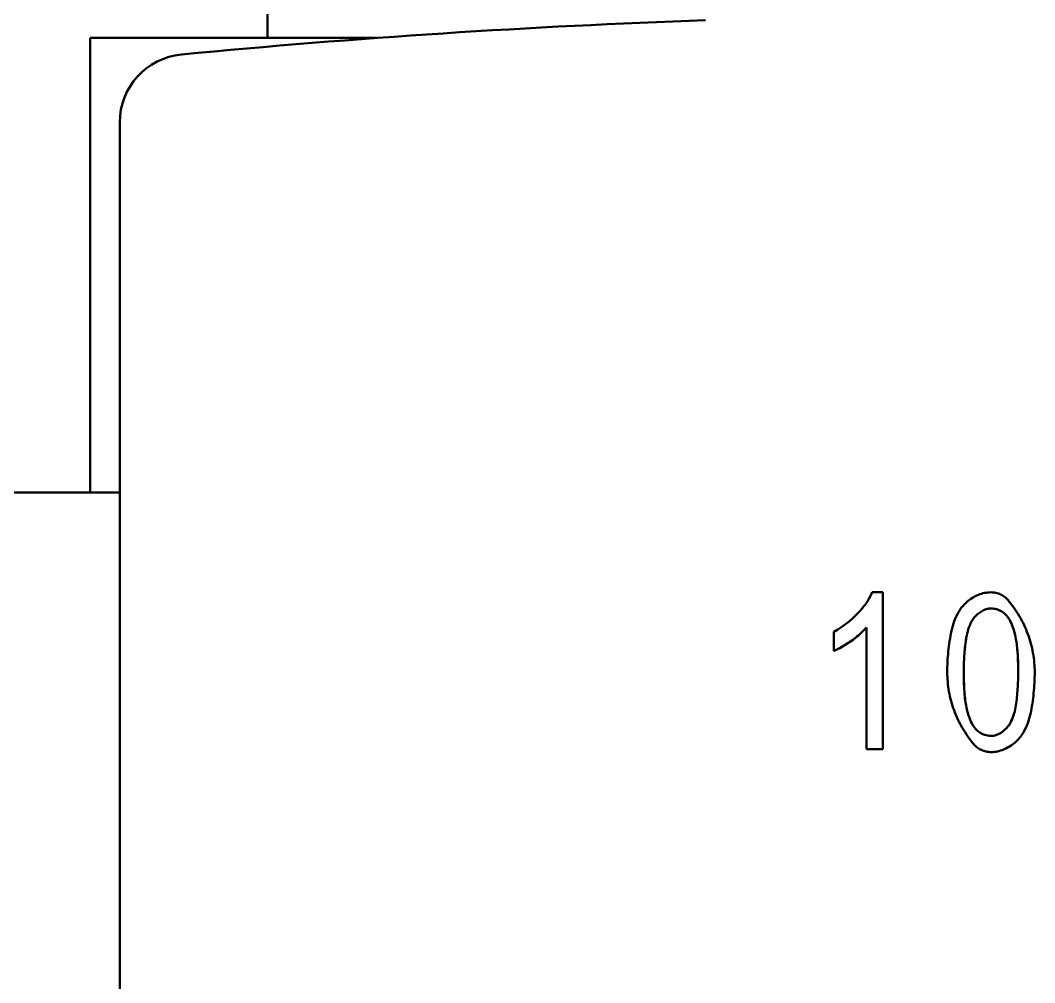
# Model space of a CAD drawing. Header units: millimetres. Extents: x -2015 to 3360, y -4745 to 2376.
# Drawn here: x 904.45 to 926.76, y 1792.53 to 1813.69 of the extents above; entities that cross this region are included whole.
import ezdxf

# ---------------------------------------------------------------- set-up
doc = ezdxf.new("R2010")
doc.units = ezdxf.units.MM
doc.header["$LTSCALE"] = 8
doc.layers.add('Visible (ISO)', color=7, linetype='Continuous', lineweight=50)

msp = doc.modelspace()

# ---------------------------------------------------------------- linework, layer by layer
at = {"layer": 'Visible (ISO)'}
for p, q in [((909.884, 1813.305), (909.884, 1818.305)), ((905.984, 1803.305), (905.984, 1813.305)), ((905.984, 1813.305), (909.884, 1813.305)), ((909.884, 1813.305), (912.292, 1813.305)), ((906.634, 1811.448), (906.634, 1705.785)), ((893.984, 1803.305), (905.984, 1803.305)), ((906.634, 1803.305), (905.984, 1803.305)), ((923.417, 1801.112), (923.184, 1801.112)), ((923.419, 1801.112), (923.417, 1801.112)), ((923.417, 1801.112), (923.417, 1797.664)), ((923.419, 1801.112), (923.419, 1797.664)), ((925.795, 1801.112), (925.795, 1801.112)), ((923.058, 1797.664), (923.058, 1800.338)), ((922.342, 1799.823), (922.342, 1800.242)), ((922.344, 1799.823), (922.342, 1799.823)), ((923.058, 1797.664), (923.417, 1797.664)), ((923.419, 1797.664), (923.417, 1797.664))]:
    msp.add_line(p, q, dxfattribs=at)
for centre, radius, start, end in [((925.984, 1626.094), 187.711, 91.9736, 95.50076), ((908.134, 1811.448), 1.5, 95.5008, 180)]:
    msp.add_arc(centre, radius, start, end, dxfattribs=at)
for centre, major_axis, ratio, start_param, end_param in [((919.912, 1799.353), (0.006, 6.485), 0.999795, 4.713418, 4.790933), ((919.908, 1799.353), (0.006, 6.488), 0.999795, 4.713418, 4.790893), ((931.405, 1799.353), (-0.003, -6.213), 0.999215, 4.712978, 4.793217), ((931.409, 1799.353), (-0.003, -6.216), 0.999215, 4.712978, 4.793175), ((925.778, 1798.24), (-0.354, 0.04), 0.799462, 1.307883, 1.709568), ((925.778, 1798.24), (-0.354, 0.04), 0.800062, 1.308109, 1.709422)]:
    msp.add_ellipse(centre, major_axis=major_axis, ratio=ratio, start_param=start_param, end_param=end_param, dxfattribs=at)
for points, knots in [([(922.962, 1800.756), (923.008, 1800.81), (923.049, 1800.867), (923.123, 1800.986), (923.156, 1801.048), (923.184, 1801.112)], [0, 0, 0, 0, 0.02118948, 0.02118948, 0.04216469, 0.04216469, 0.04216469, 0.04216469]), ([(925.083, 1800.677), (925.131, 1800.761), (925.194, 1800.836), (925.342, 1800.965), (925.427, 1801.018), (925.519, 1801.057)], [0, 0, 0, 0, 0.02907119, 0.02907119, 0.05883924, 0.05883924, 0.05883924, 0.05883924]), ([(925.519, 1801.057), (925.562, 1801.075), (925.608, 1801.089), (925.7, 1801.107), (925.747, 1801.112), (925.795, 1801.112)], [0, 0, 0, 0, 0.014091, 0.014091, 0.02827231, 0.02827231, 0.02827231, 0.02827231]), ([(925.795, 1801.112), (925.831, 1801.112), (925.867, 1801.108), (925.938, 1801.093), (925.972, 1801.081), (926.037, 1801.052), (926.068, 1801.034), (926.124, 1800.991), (926.15, 1800.967), (926.172, 1800.94)], [0, 0, 0, 0, 0.01087225, 0.01087225, 0.02166283, 0.02166283, 0.03231179, 0.03231179, 0.04278236, 0.04278236, 0.04278236, 0.04278236]), ([(926.172, 1800.94), (926.266, 1800.828), (926.35, 1800.708), (926.496, 1800.458), (926.557, 1800.327), (926.657, 1800.057), (926.694, 1799.919), (926.745, 1799.638), (926.758, 1799.496), (926.758, 1799.353)], [0, 0, 0, 0, 0.043807, 0.043807, 0.0870851, 0.0870851, 0.1299533, 0.1299533, 0.172765, 0.172765, 0.172765, 0.172765]), ([(925.792, 1800.757), (925.764, 1800.757), (925.736, 1800.754), (925.682, 1800.741), (925.656, 1800.732), (925.631, 1800.719)], [0, 0, 0, 0, 0.00835341, 0.00835341, 0.01663391, 0.01663391, 0.01663391, 0.01663391]), ([(925.792, 1800.757), (925.764, 1800.757), (925.736, 1800.754), (925.682, 1800.741), (925.656, 1800.732), (925.632, 1800.719)], [0, 0, 0, 0, 0.00834912, 0.00834912, 0.01662582, 0.01662582, 0.01662582, 0.01662582]), ([(925.94, 1800.733), (925.916, 1800.741), (925.892, 1800.747), (925.842, 1800.755), (925.817, 1800.757), (925.792, 1800.757)], [0, 0, 0, 0, 0.00749917, 0.00749917, 0.01503178, 0.01503178, 0.01503178, 0.01503178]), ([(926.128, 1800.612), (926.103, 1800.639), (926.074, 1800.663), (926.01, 1800.704), (925.976, 1800.721), (925.94, 1800.733)], [0, 0, 0, 0, 0.01121573, 0.01121573, 0.02263574, 0.02263574, 0.02263574, 0.02263574]), ([(924.927, 1800.266), (924.942, 1800.338), (924.963, 1800.408), (925.015, 1800.546), (925.046, 1800.613), (925.083, 1800.677)], [0, 0, 0, 0, 0.02195878, 0.02195878, 0.04409052, 0.04409052, 0.04409052, 0.04409052]), ([(926.22, 1800.477), (926.208, 1800.501), (926.194, 1800.525), (926.164, 1800.57), (926.147, 1800.591), (926.128, 1800.612)], [0, 0, 0, 0, 0.00814539, 0.00814539, 0.01637582, 0.01637582, 0.01637582, 0.01637582]), ([(926.22, 1800.477), (926.208, 1800.501), (926.194, 1800.525), (926.164, 1800.57), (926.146, 1800.591), (926.128, 1800.612)], [0, 0, 0, 0, 0.00814431, 0.00814431, 0.0163731, 0.0163731, 0.0163731, 0.0163731]), ([(924.834, 1799.353), (924.834, 1799.506), (924.842, 1799.659), (924.873, 1799.964), (924.896, 1800.116), (924.927, 1800.266)], [0, 0, 0, 0, 0.04594796, 0.04594796, 0.09196619, 0.09196619, 0.09196619, 0.09196619]), ([(925.346, 1800.424), (925.321, 1800.368), (925.3, 1800.311), (925.267, 1800.195), (925.254, 1800.136), (925.246, 1800.076)], [0, 0, 0, 0, 0.0182188, 0.0182188, 0.03633571, 0.03633571, 0.03633571, 0.03633571]), ([(925.346, 1800.424), (925.322, 1800.368), (925.301, 1800.311), (925.267, 1800.195), (925.255, 1800.136), (925.247, 1800.076)], [0, 0, 0, 0, 0.01821749, 0.01821749, 0.03633384, 0.03633384, 0.03633384, 0.03633384]), ([(926.328, 1800.168), (926.316, 1800.222), (926.301, 1800.274), (926.265, 1800.377), (926.244, 1800.428), (926.22, 1800.477)], [0, 0, 0, 0, 0.01633595, 0.01633595, 0.03276173, 0.03276173, 0.03276173, 0.03276173]), ([(926.328, 1800.168), (926.316, 1800.222), (926.301, 1800.274), (926.265, 1800.377), (926.244, 1800.428), (926.22, 1800.477)], [0, 0, 0, 0, 0.01633527, 0.01633527, 0.03275973, 0.03275973, 0.03275973, 0.03275973]), ([(922.815, 1800.112), (922.742, 1800.055), (922.666, 1800.003), (922.508, 1799.907), (922.426, 1799.862), (922.342, 1799.823)], [0, 0, 0, 0, 0.02798235, 0.02798235, 0.05618723, 0.05618723, 0.05618723, 0.05618723]), ([(925.246, 1800.076), (925.23, 1799.956), (925.217, 1799.836), (925.201, 1799.595), (925.197, 1799.474), (925.197, 1799.353)], [0, 0, 0, 0, 0.0362469, 0.0362469, 0.07249386, 0.07249386, 0.07249386, 0.07249386]), ([(925.247, 1800.076), (925.23, 1799.956), (925.218, 1799.836), (925.201, 1799.595), (925.197, 1799.474), (925.197, 1799.353)], [0, 0, 0, 0, 0.03624663, 0.03624663, 0.07249332, 0.07249332, 0.07249332, 0.07249332]), ([(926.375, 1799.855), (926.371, 1799.908), (926.365, 1799.96), (926.35, 1800.065), (926.34, 1800.117), (926.328, 1800.168)], [0, 0, 0, 0, 0.01585173, 0.01585173, 0.03170337, 0.03170337, 0.03170337, 0.03170337]), ([(926.375, 1799.855), (926.371, 1799.908), (926.365, 1799.96), (926.349, 1800.065), (926.34, 1800.117), (926.328, 1800.168)], [0, 0, 0, 0, 0.01585153, 0.01585153, 0.03170296, 0.03170296, 0.03170296, 0.03170296]), ([(925.418, 1797.77), (925.325, 1797.882), (925.241, 1798.001), (925.096, 1798.252), (925.034, 1798.382), (924.935, 1798.651), (924.897, 1798.788), (924.847, 1799.069), (924.834, 1799.211), (924.834, 1799.353)], [0, 0, 0, 0, 0.0436851, 0.0436851, 0.0868429, 0.0868429, 0.129592, 0.129592, 0.1722832, 0.1722832, 0.1722832, 0.1722832]), ([(926.345, 1798.626), (926.361, 1798.746), (926.374, 1798.867), (926.391, 1799.11), (926.395, 1799.231), (926.395, 1799.353)], [0, 0, 0, 0, 0.0364797, 0.0364797, 0.07295946, 0.07295946, 0.07295946, 0.07295946]), ([(926.345, 1798.626), (926.361, 1798.746), (926.374, 1798.867), (926.39, 1799.11), (926.395, 1799.231), (926.395, 1799.353)], [0, 0, 0, 0, 0.03647941, 0.03647941, 0.0729589, 0.0729589, 0.0729589, 0.0729589]), ([(926.758, 1799.353), (926.758, 1799.2), (926.75, 1799.047), (926.719, 1798.742), (926.696, 1798.591), (926.665, 1798.44)], [0, 0, 0, 0, 0.04591624, 0.04591624, 0.09190288, 0.09190288, 0.09190288, 0.09190288]), ([(925.217, 1798.855), (925.221, 1798.803), (925.227, 1798.751), (925.243, 1798.647), (925.253, 1798.595), (925.264, 1798.544)], [0, 0, 0, 0, 0.01574971, 0.01574971, 0.03149932, 0.03149932, 0.03149932, 0.03149932]), ([(925.217, 1798.855), (925.222, 1798.803), (925.228, 1798.751), (925.243, 1798.647), (925.253, 1798.595), (925.265, 1798.544)], [0, 0, 0, 0, 0.0157495, 0.0157495, 0.0314989, 0.0314989, 0.0314989, 0.0314989]), ([(925.264, 1798.544), (925.276, 1798.491), (925.291, 1798.438), (925.328, 1798.335), (925.349, 1798.284), (925.373, 1798.235)], [0, 0, 0, 0, 0.01636565, 0.01636565, 0.03281947, 0.03281947, 0.03281947, 0.03281947]), ([(925.265, 1798.544), (925.277, 1798.491), (925.292, 1798.438), (925.328, 1798.335), (925.349, 1798.284), (925.373, 1798.235)], [0, 0, 0, 0, 0.01636497, 0.01636497, 0.03281748, 0.03281748, 0.03281748, 0.03281748]), ([(926.243, 1798.282), (926.269, 1798.336), (926.29, 1798.393), (926.324, 1798.508), (926.336, 1798.567), (926.345, 1798.626)], [0, 0, 0, 0, 0.01805894, 0.01805894, 0.03601173, 0.03601173, 0.03601173, 0.03601173]), ([(926.244, 1798.282), (926.269, 1798.336), (926.29, 1798.393), (926.324, 1798.508), (926.337, 1798.567), (926.345, 1798.626)], [0, 0, 0, 0, 0.0180603, 0.0180603, 0.03601367, 0.03601367, 0.03601367, 0.03601367]), ([(925.958, 1797.992), (926.02, 1798.023), (926.078, 1798.065), (926.175, 1798.163), (926.215, 1798.22), (926.244, 1798.282)], [0, 0, 0, 0, 0.02103243, 0.02103243, 0.04155381, 0.04155381, 0.04155381, 0.04155381]), ([(926.665, 1798.44), (926.65, 1798.369), (926.629, 1798.299), (926.577, 1798.162), (926.546, 1798.096), (926.509, 1798.032)], [0, 0, 0, 0, 0.02187074, 0.02187074, 0.0439155, 0.0439155, 0.0439155, 0.0439155]), ([(925.373, 1798.235), (925.385, 1798.21), (925.398, 1798.187), (925.429, 1798.142), (925.446, 1798.12), (925.465, 1798.1)], [0, 0, 0, 0, 0.00816866, 0.00816866, 0.016422, 0.016422, 0.016422, 0.016422]), ([(925.373, 1798.235), (925.385, 1798.21), (925.399, 1798.187), (925.429, 1798.142), (925.446, 1798.12), (925.465, 1798.1)], [0, 0, 0, 0, 0.00816759, 0.00816759, 0.01641929, 0.01641929, 0.01641929, 0.01641929]), ([(925.465, 1798.1), (925.49, 1798.072), (925.519, 1798.047), (925.584, 1798.006), (925.619, 1797.989), (925.655, 1797.977)], [0, 0, 0, 0, 0.01135824, 0.01135824, 0.0229261, 0.0229261, 0.0229261, 0.0229261]), ([(925.796, 1797.954), (925.824, 1797.954), (925.852, 1797.957), (925.906, 1797.97), (925.933, 1797.979), (925.958, 1797.992)], [0, 0, 0, 0, 0.00840975, 0.00840975, 0.01674845, 0.01674845, 0.01674845, 0.01674845]), ([(926.509, 1798.032), (926.461, 1797.948), (926.398, 1797.873), (926.25, 1797.745), (926.165, 1797.693), (926.073, 1797.655)], [0, 0, 0, 0, 0.02895113, 0.02895113, 0.05859624, 0.05859624, 0.05859624, 0.05859624]), ([(925.795, 1797.599), (925.759, 1797.599), (925.722, 1797.603), (925.652, 1797.618), (925.618, 1797.63), (925.553, 1797.659), (925.522, 1797.677), (925.466, 1797.72), (925.44, 1797.744), (925.418, 1797.77)], [0, 0, 0, 0, 0.01084531, 0.01084531, 0.02160922, 0.02160922, 0.03223192, 0.03223192, 0.04267677, 0.04267677, 0.04267677, 0.04267677]), ([(926.073, 1797.655), (926.029, 1797.637), (925.984, 1797.623), (925.89, 1797.604), (925.842, 1797.599), (925.795, 1797.599)], [0, 0, 0, 0, 0.0142434, 0.0142434, 0.02857688, 0.02857688, 0.02857688, 0.02857688])]:
    msp.add_open_spline(points, degree=3, knots=knots, dxfattribs=at)
for points in [[(922.342, 1800.242), (922.579, 1800.377), (922.79, 1800.552), (922.962, 1800.756)], [(925.631, 1800.719), (925.504, 1800.654), (925.402, 1800.548), (925.346, 1800.424)], [(925.632, 1800.719), (925.504, 1800.654), (925.402, 1800.548), (925.346, 1800.424)], [(926.128, 1800.612), (926.088, 1800.655), (926.039, 1800.69), (925.984, 1800.715)], [(923.058, 1800.338), (922.985, 1800.256), (922.904, 1800.18), (922.815, 1800.112)], [(923.058, 1800.337), (922.985, 1800.255), (922.905, 1800.179), (922.817, 1800.112)], [(922.817, 1800.112), (922.671, 1800), (922.512, 1799.902), (922.344, 1799.823)], [(925.984, 1798.006), (926.099, 1798.07), (926.191, 1798.168), (926.243, 1798.282)], [(925.465, 1798.1), (925.515, 1798.044), (925.582, 1798.001), (925.656, 1797.977)]]:
    msp.add_open_spline(points, degree=3, dxfattribs=at)

doc.saveas('drawing.dxf')
